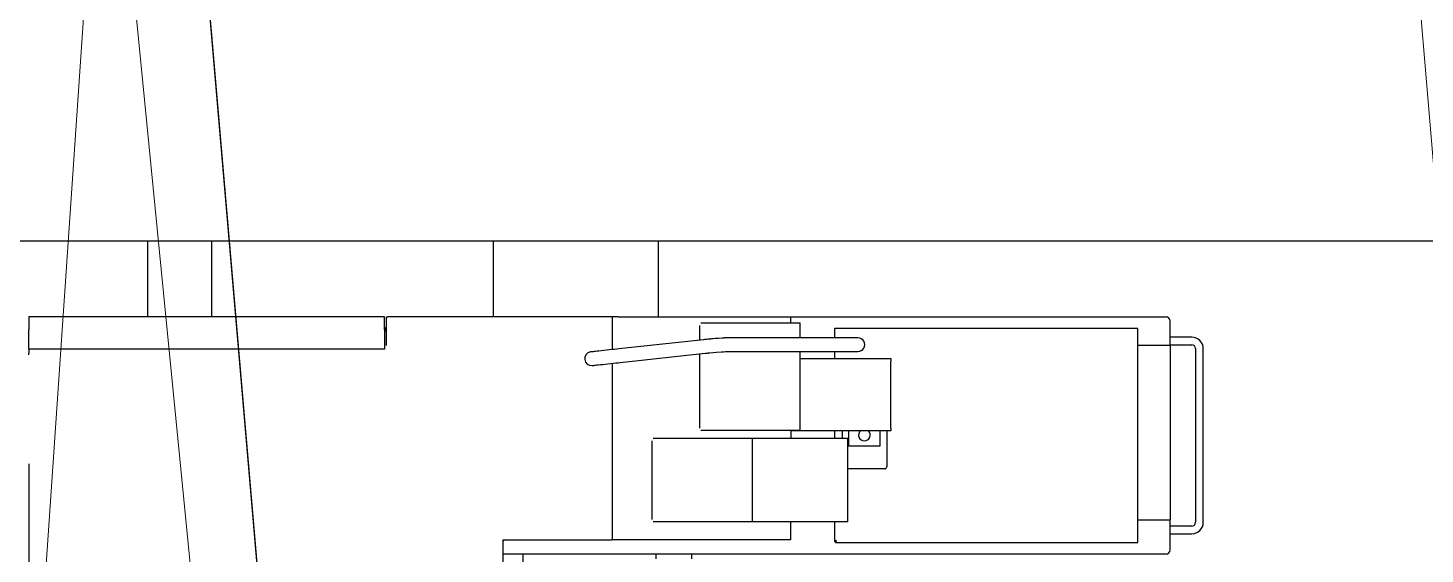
# Model space of a CAD drawing. Header units: millimetres. Extents: x -2078669 to -1085629, y -5987148 to 310365.
# Drawn here: x -1712781 to -1709304, y -2645675 to -2644367 of the extents above; entities that cross this region are included whole.
import ezdxf

# ---------------------------------------------------------------- set-up
doc = ezdxf.new("R2010")
doc.units = ezdxf.units.MM
doc.header["$LTSCALE"] = 500
for name, color, linetype, lineweight in [('D-BGD', 7, 'Continuous', 13), ('D-BYP-STR8', 5, 'Continuous', 25), ('D-BYP-STRB', 5, 'Continuous', 25)]:
    doc.layers.add(name, color=color, linetype=linetype, lineweight=lineweight)

# ---------------------------------------------------------------- blocks, each defined once
blk = doc.blocks.new('河川平面')
at = {"layer": 'D-BGD', "linetype": 'Continuous', "flags": 128}
for points in [[(1582140.2, -2719008.2), (1585199.1, -2721556.7), (1587710.2, -2724582.6), (1590099.5, -2728093.3), (1590110.1, -2728110.9), (1591961.9, -2731342.6), (1592824.1, -2733665.3), (1593520.4, -2735997.6), (1593986.5, -2737929.9), (1594098.2, -2739005.6), (1594388.7, -2742023.9), (1594482.3, -2742988.9), (1595400.8, -2755250.7), (1596341.1, -2765209.1), (1596556.5, -2767553.3), (1597440.9, -2777157.6), (1598308.3, -2787353.1), (1598377.1, -2788050.1), (1598643.2, -2790763.7), (1599232.9, -2797876.7), (1599792.9, -2803333.7), (1600050.8, -2807845.4), (1600213.9, -2810142.2), (1600362.4, -2812626.8)], [(1598643.2, -2790763.7), (1598377.1, -2788050.1), (1598308.3, -2787353.1), (1597440.9, -2777157.6), (1596556.5, -2767553.3), (1596341.1, -2765209.1), (1595400.8, -2755250.7), (1594482.3, -2742988.9), (1594388.7, -2742023.9), (1594098.2, -2739005.6)]]:
    blk.add_lwpolyline(points, dxfattribs=at)
at = {"layer": 'D-BGD', "linetype": 'Continuous', "elevation": 367000, "flags": 128}
blk.add_lwpolyline([(1603298.2, -2835363.3), (1603152.5, -2823926.3), (1600405.8, -2822718.9), (1598997.9, -2816058.2), (1598328.9, -2809839.6), (1598049.5, -2792840), (1598377.1, -2788050.1), (1601762.5, -2787733), (1602660.6, -2771476), (1603041.6, -2760850.4), (1603554.1, -2748137.8), (1603478.1, -2740040.8)], dxfattribs=at)
at = {"layer": 'D-BGD', "linetype": 'Continuous', "extrusion": (0.879845, 0.091136, 0.466441), "elevation": 1326280.5}
blk.add_lwpolyline([(-2950345.8, -283885.4), (-2934237.5, -284529.8), (-2917933.7, -285106.3)], dxfattribs=at)
at = {"layer": 'D-BGD', "linetype": 'Continuous', "extrusion": (0.995578, 0.086824, 0.035859), "elevation": 1362595.2}
blk.add_lwpolyline([(-2929395.8, 318894.4), (-2912662.9, 318294.1), (-2896354.4, 317783.7)], dxfattribs=at)
at = {"layer": 'D-BGD', "linetype": 'Continuous'}
blk.add_polyline3d([(1585913.8, -2722964, 364040), (1587846.7, -2725240, 364500), (1589298, -2727170, 364240), (1590897.1, -2729946.3, 364190), (1592005.8, -2732452.1, 364680), (1593055.8, -2735120.3, 364910), (1593563.2, -2737026.8, 364940), (1596851.6, -2768087.4, 366440), (1598250.3, -2784335.8, 366950), (1599682.6, -2801007.3, 367550), (1600652.3, -2813768, 368170)], dxfattribs=at)
blk = doc.blocks.new('A$C4dcfe073')
at = {"layer": 'D-BYP-STRB', "linetype": 'Continuous'}
for p, q in [((1234.3, 4180), (7448, 4180)), ((4220, 4180), (4220, 3991)), ((4380, 3991), (4380, 4180)), ((5080, 4180), (5080, 3991)), ((5492, 3991), (5492, 4180)), ((4810, 3991), (3925, 3991)), ((3925, 3991), (3925, 3958.7)), ((4810, 3958.7), (4810, 3991)), ((4810, 3965), (4811.8, 3965)), ((4811.8, 3965), (4811.8, 3963.1)), ((4815, 3991), (4818.2, 3991)), ((4815, 3957.8), (4815, 3991)), ((5391.2, 3991), (4818.2, 3991)), ((5376.6, 3991), (5376.6, 3909.7)), ((5391.2, 3991), (5410.7, 3991)), ((5410.7, 3991), (5785.7, 3991)), ((5594.1, 3969.6), (5594.1, 3933.1)), ((5597.2, 3976), (5844.1, 3976)), ((5785.7, 3991), (5791.9, 3991)), ((5791.9, 3991), (5820, 3991)), ((5820, 3991), (6755, 3991)), ((5820, 3991), (5820, 3976)), ((5844.1, 3969.6), (5844.1, 3976)), ((5844.1, 3939), (5844.1, 3969.6)), ((6765, 3921), (6765, 3981)), ((3925, 3911), (3925, 3958.7)), ((4810, 3958.7), (4810, 3911)), ((4811.8, 3958.6), (4811.8, 3963.1)), ((4815, 3919.5), (4815, 3957.8)), ((5376.6, 3957), (5376.6, 3957)), ((5603.9, 3934.2), (5392.8, 3911.4)), ((5606.1, 3934.4), (5603.9, 3934.2)), ((5608.7, 3934.7), (5606.1, 3934.4)), ((5611.6, 3935), (5608.7, 3934.7)), ((5614.7, 3935.3), (5611.6, 3935)), ((5617.9, 3935.6), (5614.7, 3935.3)), ((5621, 3935.9), (5617.9, 3935.6)), ((5623.9, 3936.2), (5621, 3935.9)), ((5626.6, 3936.5), (5623.9, 3936.2)), ((5633.4, 3937.1), (5626.6, 3936.5)), ((5639.5, 3937.5), (5633.4, 3937.1)), ((5639.6, 3937.5), (5639.5, 3937.5)), ((5640.6, 3937.6), (5639.6, 3937.5)), ((5649.9, 3938.3), (5640.6, 3937.6)), ((5650.9, 3938.3), (5649.9, 3938.3)), ((5651.9, 3938.4), (5650.9, 3938.3)), ((5652.8, 3938.4), (5651.9, 3938.4)), ((5653.6, 3938.5), (5652.8, 3938.4)), ((5654.4, 3938.5), (5653.6, 3938.5)), ((5655, 3938.6), (5654.4, 3938.5)), ((5655.7, 3938.6), (5655, 3938.6)), ((5656.2, 3938.6), (5655.7, 3938.6)), ((5656.8, 3938.7), (5656.2, 3938.6)), ((5657.2, 3938.7), (5656.8, 3938.7)), ((5657.7, 3938.7), (5657.2, 3938.7)), ((5658.1, 3938.7), (5657.7, 3938.7)), ((5658.5, 3938.7), (5658.1, 3938.7)), ((5658.9, 3938.8), (5658.5, 3938.7)), ((5659.2, 3938.8), (5658.9, 3938.8)), ((5659.5, 3938.8), (5659.2, 3938.8)), ((5659.9, 3938.8), (5659.5, 3938.8)), ((5660.2, 3938.8), (5659.9, 3938.8)), ((5660.5, 3938.8), (5660.2, 3938.8)), ((5660.7, 3938.8), (5660.5, 3938.8)), ((5661, 3938.8), (5660.7, 3938.8)), ((5661.2, 3938.8), (5661, 3938.8)), ((5661.5, 3938.9), (5661.2, 3938.8)), ((5661.7, 3938.9), (5661.5, 3938.9)), ((5661.9, 3938.9), (5661.7, 3938.9)), ((5662.1, 3938.9), (5661.9, 3938.9)), ((5662.2, 3938.9), (5662.1, 3938.9)), ((5662.4, 3938.9), (5662.2, 3938.9)), ((5662.5, 3938.9), (5662.4, 3938.9)), ((5662.7, 3938.9), (5662.5, 3938.9)), ((5662.8, 3938.9), (5662.7, 3938.9)), ((5662.9, 3938.9), (5662.8, 3938.9)), ((5663, 3938.9), (5662.9, 3938.9)), ((5663.1, 3938.9), (5663, 3938.9)), ((5663, 3938.9), (5663, 3938.9)), ((5663.2, 3938.9), (5663.1, 3938.9)), ((5663.3, 3938.9), (5663.2, 3938.9)), ((5663.4, 3938.9), (5663.3, 3938.9)), ((5663.3, 3938.9), (5663.3, 3938.9)), ((5663.5, 3938.9), (5663.4, 3938.9)), ((5663.4, 3938.9), (5663.4, 3938.9)), ((5663.6, 3938.9), (5663.5, 3938.9)), ((5663.7, 3938.9), (5663.6, 3938.9)), ((5663.6, 3938.9), (5663.6, 3938.9)), ((5663.8, 3938.9), (5663.7, 3938.9)), ((5663.7, 3938.9), (5663.7, 3938.9)), ((5663.9, 3938.9), (5663.8, 3938.9)), ((5663.8, 3938.9), (5663.8, 3938.9)), ((5664, 3938.9), (5663.9, 3938.9)), ((5664.1, 3938.9), (5664, 3938.9)), ((5664, 3938.9), (5664, 3938.9)), ((5664.2, 3938.9), (5664.1, 3938.9)), ((5664.1, 3938.9), (5664.1, 3938.9)), ((5664.3, 3938.9), (5664.2, 3938.9)), ((5664.2, 3938.9), (5664.2, 3938.9)), ((5664.5, 3938.9), (5664.3, 3938.9)), ((5664.3, 3938.9), (5664.3, 3938.9)), ((5664.6, 3938.9), (5664.5, 3938.9)), ((5664.5, 3938.9), (5664.5, 3938.9)), ((5664.7, 3939), (5664.6, 3938.9)), ((5664.8, 3939), (5664.7, 3939)), ((5664.7, 3939), (5664.7, 3939)), ((5664.9, 3939), (5664.8, 3939)), ((5664.8, 3939), (5664.8, 3939)), ((5664.8, 3939), (5664.8, 3939)), ((5664.8, 3939), (5664.8, 3939)), ((5664.9, 3939), (5664.9, 3939)), ((5664.9, 3939), (5664.9, 3939)), ((5664.9, 3939), (5664.9, 3939)), ((5664.9, 3939), (5664.9, 3939)), ((5664.9, 3939), (5664.9, 3939)), ((5664.9, 3939), (5664.9, 3939)), ((5664.9, 3939), (5664.9, 3939)), ((5664.9, 3939), (5664.9, 3939)), ((5665, 3939), (5664.9, 3939)), ((5665.2, 3939), (5665, 3939)), ((5665.5, 3939), (5665.2, 3939)), ((5665.7, 3939), (5665.5, 3939)), ((5666, 3939), (5665.7, 3939)), ((5666.2, 3939), (5666, 3939)), ((5666.5, 3939), (5666.2, 3939)), ((5666.8, 3939), (5666.5, 3939)), ((5667.1, 3939), (5666.8, 3939)), ((5667.3, 3939), (5667.1, 3939)), ((5667.6, 3939), (5667.3, 3939)), ((5667.8, 3939), (5667.6, 3939)), ((5668, 3939), (5667.8, 3939)), ((5668.2, 3939), (5668, 3939)), ((5668.4, 3939), (5668.2, 3939)), ((5668.6, 3939), (5668.4, 3939)), ((5980.9, 3939), (5668.6, 3939)), ((5929.6, 3962), (5929.6, 3939)), ((6684.6, 3962), (5929.6, 3962)), ((5981.5, 3939), (5980.9, 3939)), ((5982.1, 3939), (5981.5, 3939)), ((5982.8, 3939), (5982.1, 3939)), ((5983.5, 3939), (5982.8, 3939)), ((5984.3, 3939), (5983.5, 3939)), ((5985, 3939), (5984.3, 3939)), ((5985.6, 3939), (5985, 3939)), ((5986.2, 3939), (5985.6, 3939)), ((5986.7, 3939), (5986.2, 3939)), ((5987.1, 3939), (5986.7, 3939)), ((5987.4, 3939), (5987.1, 3939)), ((5987.6, 3939), (5987.4, 3939)), ((5987.8, 3939), (5987.6, 3939)), ((5987.9, 3939), (5987.8, 3939)), ((5988, 3939), (5987.9, 3939)), ((5988, 3939), (5988, 3939)), ((6684.6, 3430), (6684.6, 3962)), ((6819, 3940.5), (6765, 3940.5)), ((4810, 3911), (3925, 3911)), ((3925, 3911), (3925, 3901.4)), ((3925, 3896.8), (3925, 3901.4)), ((5324.1, 3904), (5323.2, 3903.9)), ((5325.3, 3904.1), (5324.1, 3904)), ((5326.9, 3904.3), (5325.3, 3904.1)), ((5329, 3904.5), (5326.9, 3904.3)), ((5331.6, 3904.8), (5329, 3904.5)), ((5334.8, 3905.2), (5331.6, 3904.8)), ((5338.8, 3905.6), (5334.8, 3905.2)), ((5343.6, 3906.1), (5338.8, 3905.6)), ((5349.2, 3906.7), (5343.6, 3906.1)), ((5355.5, 3907.4), (5349.2, 3906.7)), ((5362.2, 3908.1), (5355.5, 3907.4)), ((5369, 3908.8), (5362.2, 3908.1)), ((5375.7, 3909.6), (5369, 3908.8)), ((5382.1, 3910.3), (5375.7, 3909.6)), ((5387.9, 3910.9), (5382.1, 3910.3)), ((5392.8, 3911.4), (5387.9, 3910.9)), ((5396.4, 3877.6), (5607.5, 3900.4)), ((5594.1, 3898.9), (5594.1, 3714.4)), ((5607.5, 3900.4), (5607.5, 3900.4)), ((5607.5, 3900.4), (5607.6, 3900.4)), ((5607.6, 3900.4), (5607.6, 3900.4)), ((5607.6, 3900.4), (5607.6, 3900.4)), ((5607.6, 3900.4), (5607.6, 3900.4)), ((5607.6, 3900.4), (5607.6, 3900.4)), ((5607.6, 3900.4), (5607.7, 3900.4)), ((5607.7, 3900.4), (5607.7, 3900.4)), ((5607.7, 3900.4), (5607.9, 3900.4)), ((5607.9, 3900.4), (5608, 3900.4)), ((5608, 3900.4), (5608.1, 3900.5)), ((5608.1, 3900.5), (5608.9, 3900.5)), ((5608.9, 3900.5), (5609.1, 3900.6)), ((5609.1, 3900.6), (5609.4, 3900.6)), ((5609.4, 3900.6), (5609.8, 3900.6)), ((5609.8, 3900.6), (5610.2, 3900.7)), ((5610.2, 3900.7), (5610.6, 3900.7)), ((5610.6, 3900.7), (5611, 3900.8)), ((5611, 3900.8), (5611.5, 3900.8)), ((5611.5, 3900.8), (5612, 3900.9)), ((5612, 3900.9), (5612.6, 3900.9)), ((5612.6, 3900.9), (5613.2, 3901)), ((5613.2, 3901), (5613.9, 3901.1)), ((5613.9, 3901.1), (5614.6, 3901.1)), ((5614.6, 3901.1), (5615.5, 3901.2)), ((5615.5, 3901.2), (5616.5, 3901.3)), ((5616.5, 3901.3), (5617.7, 3901.4)), ((5617.7, 3901.4), (5619, 3901.6)), ((5619, 3901.6), (5627.8, 3902.4)), ((5627.8, 3902.4), (5636.1, 3903.1)), ((5636.1, 3903.1), (5648.2, 3904)), ((5648.2, 3904), (5653.9, 3904.4)), ((5653.9, 3904.4), (5658.7, 3904.7)), ((5658.7, 3904.7), (5664.3, 3904.9)), ((5664.3, 3904.9), (5666.5, 3905)), ((5666.5, 3905), (5668.6, 3905)), ((5668.6, 3905), (5980.9, 3905)), ((5844.1, 3714.4), (5844.1, 3905)), ((5929.6, 3905), (5929.6, 3887.4)), ((5980.9, 3905), (5981.5, 3905)), ((5981.5, 3905), (5982.1, 3905)), ((5982.1, 3905), (5982.8, 3905)), ((5982.8, 3905), (5983.5, 3905)), ((5983.5, 3905), (5984.3, 3905)), ((5984.3, 3905), (5985, 3905)), ((5985, 3905), (5985.6, 3905)), ((5985.6, 3905), (5986.2, 3905)), ((5986.2, 3905), (5986.7, 3905)), ((5986.7, 3905), (5987.1, 3905)), ((5987.1, 3905), (5987.4, 3905)), ((5987.4, 3905), (5987.6, 3905)), ((5987.6, 3905), (5987.8, 3905)), ((5987.8, 3905), (5987.9, 3905)), ((5987.9, 3905), (5988, 3905)), ((5988, 3905), (5988, 3905)), ((6684.6, 3921), (6765, 3921)), ((6684.6, 3921), (6765, 3921)), ((6765, 3921.5), (6819, 3921.5)), ((6765, 3921), (6765, 3486)), ((6828.5, 3912), (6828.5, 3480)), ((6847.5, 3480), (6847.5, 3912)), ((5326.8, 3870.1), (5327.8, 3870.2)), ((5327.8, 3870.2), (5329, 3870.3)), ((5329, 3870.3), (5330.6, 3870.5)), ((5330.6, 3870.5), (5332.6, 3870.7)), ((5332.6, 3870.7), (5335.2, 3871)), ((5335.2, 3871), (5338.5, 3871.4)), ((5338.5, 3871.4), (5342.4, 3871.8)), ((5342.4, 3871.8), (5347.2, 3872.3)), ((5347.2, 3872.3), (5352.8, 3872.9)), ((5352.8, 3872.9), (5359.1, 3873.6)), ((5359.1, 3873.6), (5365.8, 3874.3)), ((5365.8, 3874.3), (5372.6, 3875)), ((5372.6, 3875), (5379.4, 3875.8)), ((5376.6, 3875.5), (5376.6, 3436)), ((5379.4, 3875.8), (5385.7, 3876.5)), ((5385.7, 3876.5), (5391.5, 3877.1)), ((5391.5, 3877.1), (5396.4, 3877.6)), ((5844.1, 3887.4), (6070, 3887.4)), ((6070, 3887.4), (6070, 3881)), ((6070, 3713.8), (6070, 3881)), ((5478.6, 3689), (5725.4, 3689)), ((5844.1, 3708), (5597.2, 3708)), ((5725.4, 3682.6), (5725.4, 3689)), ((5725.4, 3689), (5962.8, 3689)), ((5822.3, 3689), (5822.3, 3708)), ((5823.2, 3708), (5823.2, 3708)), ((5823.2, 3708), (5823.2, 3707.9)), ((5823.2, 3707.9), (5823.2, 3707.8)), ((5823.2, 3707.8), (5823.2, 3707.8)), ((5823.2, 3707.8), (5823.2, 3707.7)), ((5823.2, 3707.7), (5823.2, 3707.7)), ((5823.2, 3707.7), (5823.2, 3707.6)), ((5823.2, 3707.6), (5823.2, 3707.5)), ((5823.2, 3707.5), (5823.2, 3707.5)), ((5823.2, 3707.5), (5823.2, 3707.5)), ((5823.2, 3707.5), (5823.2, 3707.5)), ((5823.2, 3707.5), (5823.2, 3707.4)), ((6070, 3707.4), (5823.2, 3707.4)), ((5823.2, 3707.4), (5823.2, 3707.4)), ((5823.2, 3707.4), (5823.2, 3707.4)), ((5823.2, 3707.4), (5823.2, 3707.4)), ((5823.2, 3707.4), (5823.2, 3707.4)), ((5844.1, 3708), (5844.1, 3714.4)), ((5929.6, 3707.4), (5929.6, 3689)), ((5949.6, 3689), (5949.6, 3707.4)), ((5962.8, 3682.6), (5962.8, 3689)), ((5964.6, 3707.4), (5964.6, 3670)), ((6043.6, 3670), (6043.6, 3707.4)), ((6059.6, 3707.4), (6059.6, 3618)), ((6070, 3713.8), (6070, 3707.4)), ((5475.4, 3682.6), (5475.4, 3487.4)), ((5725.4, 3487.4), (5725.4, 3682.6)), ((5962.8, 3487.4), (5962.8, 3682.6)), ((5964.6, 3670), (6043.6, 3670)), ((3925, 3625.2), (3925, 3353.7)), ((6054.6, 3613), (5962.8, 3613)), ((5725.4, 3481), (5478.6, 3481)), ((5725.4, 3481), (5725.4, 3487.4)), ((5962.8, 3481), (5725.4, 3481)), ((5820, 3481), (5820, 3443.8)), ((5929.6, 3481), (5929.6, 3432.3)), ((5962.8, 3481), (5962.8, 3487.4)), ((6684.6, 3486), (6765, 3486)), ((6765, 3411), (6765, 3486)), ((5376.6, 3451), (5376.6, 3451)), ((5820, 3443.8), (5820, 3439.2)), ((6819, 3470.5), (6765, 3470.5)), ((6765, 3451.5), (6819, 3451.5)), ((5105, 3351), (5105, 3436)), ((5105, 3436), (5375, 3436)), ((5375, 3436), (5376.6, 3436)), ((5379.7, 3436), (5376.6, 3436)), ((5820, 3436), (5379.7, 3436)), ((5820, 3439.2), (5820, 3436)), ((5934.2, 3432.3), (5929.6, 3432.3)), ((5931.9, 3430), (5931.9, 3434.6)), ((5931.9, 3434.6), (5934.2, 3434.6)), ((5931.9, 3430), (6684.6, 3430)), ((5934.2, 3434.6), (5934.2, 3432.3)), ((5145, 3401), (5105, 3401)), ((5154, 3401), (5145, 3401)), ((6755, 3401), (5154, 3401)), ((5154, 3401), (5154, 3246)), ((5485, 3401), (5485, 3389)), ((5575, 3389), (5575, 3401))]:
    blk.add_line(p, q, dxfattribs=at)
for centre, radius, start, end in [((6755, 3981), 10, 0, 90), ((4808.6, 3953.1), 6.4, 0, 60.0234), ((5988, 3922), 17, 269.9988, 90.0012), ((6819, 3912), 28.5, 0, 90), ((5325, 3887), 17, 98.8914, 276.1595), ((5325, 3887), 17, 96.1595, 98.8914), ((6819, 3912), 9.5, 0, 90), ((6004.1, 3697), 14.5, 134.1728, 270), ((6004.1, 3697), 14.5, 270, 45.8272), ((6054.6, 3618), 5, 270, 0), ((6819, 3480), 28.5, 270, 0), ((6819, 3480), 9.5, 270, 0), ((5108.2, 3432.8), 3.2, 90, 180), ((6755, 3411), 10, 270, 0)]:
    blk.add_arc(centre, radius, start, end, dxfattribs=at)

msp = doc.modelspace()

# ---------------------------------------------------------------- linework, layer by layer
at = {"layer": 'D-BYP-STR8'}
msp.add_circle((-1712403.8, -2646580.4), 20000, dxfattribs=at)

# ---------------------------------------------------------------- block references
at = {"layer": 'D-BGD'}
msp.add_blockref('河川平面', (-3310965.8, 144500.2), dxfattribs=at)
at = {"layer": 'D-BYP-STR8'}
msp.add_blockref('A$C4dcfe073', (-1716703.8, -2649076.4), dxfattribs=at)

doc.saveas('drawing.dxf')
